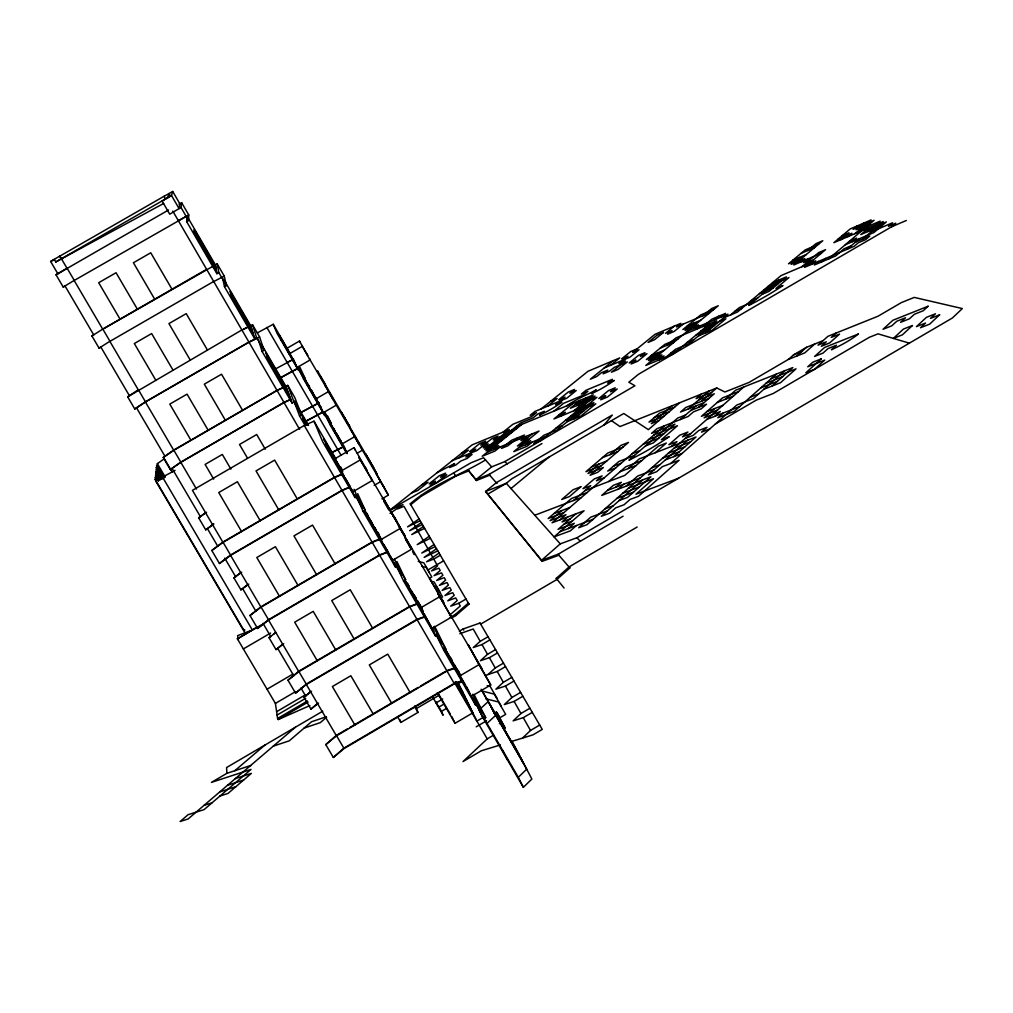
<?xml version="1.0" encoding="UTF-8"?>
<svg xmlns="http://www.w3.org/2000/svg" width="1013" height="1013" viewBox="0 0 1013 1013"><rect width="100%" height="100%" fill="white"/><g stroke="black" fill="none" stroke-linecap="round" stroke-linejoin="round"><path stroke-width="1.5" d="M188.76 214.959L74.164 280.487L102.744 329.225L217.162 263.861L218.846 272.598L216.921 273.7L186.658 221.619L188.583 220.505L188.76 214.959L181.644 202.701L179.035 204.132M186.658 221.619L186.886 217.187M244.981 632.821L155.597 480.757L157.37 463.637L164.359 458.75L172.235 472.185M188.583 220.505L180.998 207.462L181.644 202.701M169.817 194.838L169.082 193.559L167.626 197.712L171.476 195.496L179.073 208.564L179.833 203.74L172.704 191.47L171.476 195.496L162.105 201.081L169.728 214.186L180.998 207.462M604.09 424.954L612.308 415.026L496.408 482.619L485.594 491.495L542.145 561.341L558.872 555.238L569.838 567.926L556.897 579.474L480.669 624.135L480.023 623.033L463.106 628.972L459.307 631.2M475.224 702.098L482.91 717.571L523.366 787.329L531.863 779.022L512.097 741.301M523.366 787.329L518.314 777.3L526.697 769.158L481.124 689.245M522.505 738.097L530.508 730.462L539.714 725.042M529.888 708.252L520.948 713.519L513.122 720.863L523.278 717.66L532.294 712.367M493.66 735.096L487.215 738.882L463.017 761.561L481.276 750.81L500.422 744.91M520.606 692.385L511.894 697.501L504.271 704.592L514.11 701.414L522.873 696.273M487.012 723.409L495.547 715.469L488.76 702.402M487.734 702.022L479.174 709.898L481.53 713.95M511.806 677.355L503.334 682.331L495.876 689.182L505.436 686.054L513.971 681.04M487.937 674.582L495.23 667.96L503.474 663.122M495.572 649.599L487.519 654.322L480.39 660.717L489.406 657.665L497.51 652.916M556.897 579.474L556.251 578.372L569.205 566.824L637.164 527.013M772.159 385.991L792.824 367.58L735.691 390.195L725.27 399.312M836.156 333.011L831.242 337.405L839.549 334.087L829.647 342.938L821.328 346.269L826.291 341.824L818.023 345.129L827.912 336.329L878.056 316.208L901.38 302.583L914.245 297.404L962.35 308.572L952.41 317.968L576.929 537.726L560.265 543.867L541.537 560.278L542.145 561.341M488.051 636.746L480.2 641.343L473.223 647.548L481.998 644.534L489.887 639.899M784.543 370.859L753.305 398.628L736.73 405.099L670.72 463.485M814.756 344.002L804.791 352.866L788.431 359.387L748.886 382.483L724.903 391.993L716.735 387.979L619.994 426.562L611.472 420.661M776.3 374.126L734.324 411.329L717.799 417.761L723.181 413.025M796.585 356.133L806.563 347.282L822.974 340.71M673.734 456.648L696.02 436.983L639.254 458.902L628.047 468.626M347.244 728.993L336.341 735.387L325.781 744.606L333.328 757.458L343.85 748.176L454.191 683.433L462.384 680.685M788.431 359.387L793.445 354.955L806.563 347.282M642.609 479.921L601.317 516.275L609.687 513.16L615.676 507.868L624.084 504.727L630.035 499.46L638.481 496.307L679.103 460.295L662.388 466.651L656.665 471.703L648.371 474.856L687.789 440.161M714.988 416.229L720.332 411.519L704.098 417.863L714.747 408.543M743.732 387.017L586.945 524.683L578.651 527.76L590.731 517.174L607.319 510.983M576.473 525.519L570.408 530.825L554.048 536.89L584.096 510.755L552.06 522.809L664.655 425.701M617.943 489.279L623.729 484.214M455.647 668.086L446.948 671.049L336.455 735.843L325.781 744.606M626.123 486.177L637.646 476.072L654.094 469.817M671.442 446.48L676.963 441.643L668.859 444.77L679.824 435.185L687.916 432.045L682.445 436.831L690.587 433.678M568.28 528.571L574.32 523.303L558.074 529.368L576.03 513.781M615.613 487.304L621.374 482.277L613.296 485.354L601.722 495.42L650.916 476.781L627.566 497.383L619.222 500.511M655.272 452.722L666.313 443.086L658.298 446.201L624.742 475.401L585.058 490.583M698.691 407.302L714.292 393.766L698.666 399.97M449.797 617.651L455.23 614.486L468.361 603.102L468.981 604.166L455.85 615.549L451.773 617.93M567.989 516.807L562.038 521.961L570.078 518.947M608.737 481.517L625.717 466.816L641.66 460.674M680.28 419.559L696.07 405.871M701.275 401.363L716.735 387.979M326.629 717.204L320.336 722.624L304.141 728.068M701.224 394.171L696.083 398.603L711.607 392.424M449.493 615.322L460.257 606.015L458.712 603.292L450.709 606.179L457.192 600.595L455.698 597.936L447.784 600.81L454.204 595.302L452.735 592.694L444.922 595.555L451.279 590.123L449.848 587.578L442.124 590.414L448.417 585.058L447.012 582.564L439.389 585.387L445.631 580.107L444.251 577.663L436.704 580.462L442.884 575.257L441.541 572.864L434.083 575.65L440.212 570.509L438.895 568.179L431.525 570.939L437.591 565.862L433.754 559.075L426.549 561.81L439.06 553.035M559.999 519.808L565.938 514.693L550.084 520.669L561.873 510.527M688.27 408.961L708.961 391.081M573.535 500.498L590.769 485.658L582.956 488.659L594.302 478.921L602.089 475.907L596.442 480.77L604.292 477.756M496.408 482.619L496.927 483.505L489.735 475.186L476.452 480.504L475.945 479.63L491.672 466.866L504.93 461.535L634.948 385.75L628.832 382.218L638.405 374.329L891.643 226.76L895.771 223.202L888.477 226.317L892.592 222.784L870.914 232.028M679.761 402.731L648.371 429.639L623.755 413.494L511.717 478.845L506.31 483.302L487.747 494.141M310.522 691.676L303.963 697.223L310.94 709.1L317.474 703.529M318.513 703.111L310.94 709.1M599.076 464.005L587.996 473.451L603.355 467.5L597.784 472.273L590.085 475.262L628.491 442.415L620.88 445.403L610.041 454.647M862.62 239.119L883.222 221.543L833.876 242.677L850.224 228.925L871.104 219.935L854.845 233.699M295.479 727.157L188.089 818.998L180.099 821.53L188.101 814.693L204.107 809.602L251.009 769.424L211.426 782.391L226.899 773.324L250.642 765.511M672.163 405.757L651.321 423.586L658.944 420.572M852.477 241.664L856.631 238.131L849.527 241.17M868.977 227.646L860.759 234.623L882.222 225.443M234.775 770.728L264.887 745.087M847.058 249.312L859.606 238.625M867.888 231.572L880.145 221.138L858.935 230.23M828.52 258.986L874.092 220.328L853.098 229.356L857.15 225.937M818.58 261.405L814.325 265.001L835.662 255.96L844.108 248.78L851.262 245.728M847.83 236.7L851.933 233.243L837.992 239.22M864.114 222.936L856.01 229.786L870.04 223.759M303.963 697.223L311.573 691.259M821.404 262L825.658 258.404M811.54 264.406L815.782 260.822L781.048 275.587L737.337 312.105L723.51 317.917M840.841 239.701L849.033 232.787L842.094 235.763M807.538 259.087L803.334 262.62L810.261 259.657M801.802 266.761L818.643 252.617L825.582 249.654L804.525 267.381L854.25 246.26L858.442 242.677L865.659 239.612L869.838 236.042L855.441 242.17M409.493 606.496L298.721 671.252L287.971 680.204L295.543 693.12L306.268 684.104L416.963 619.348L425.067 616.423M424.32 617.132L417.128 619.715L306.357 684.522L295.543 693.12M779.377 279.829L748.746 305.457C760.573 299.493 772.02 292.922 782.973 285.527L775.945 288.49L788.962 277.549L768.145 286.362M800.637 262.038L804.841 258.518L791.14 264.38L799.51 257.403M730.411 315.018L739.325 307.585L753.191 301.747M807.792 250.502L815.997 243.652L822.784 240.727L793.774 264.963L821.416 253.161M721.129 317.069L725.587 313.359L711.962 319.095L702.984 326.528M705.377 332.998L727.992 314.182L687.245 331.314M418.268 603.71L409.657 606.85L298.81 671.67L287.971 680.204M436.54 548.704L424.143 557.378L437.793 550.857M666.225 356.956L675.544 349.244L689.283 343.534L716.634 320.792L676.026 337.848L666.921 345.332M510.983 488.557L548.704 457.268M709.796 323.666L673.088 354.119L645.813 365.427L718.28 305.749L711.633 308.572L702.857 315.79M714.292 319.943L718.761 316.233M434.058 544.475L421.788 553.047L435.286 546.577M657.272 358.754L661.932 354.905L648.447 360.527L657.728 352.891M693.968 328.491L698.451 324.78L685.054 330.428L693.994 323.071M659.4 359.792L664.072 355.93L650.511 361.565M696.21 329.377L700.705 325.654M429.246 536.257L417.204 544.627L430.424 538.27M574.143 418.8L593.922 402.566L553.959 418.951L573.497 403.073M573.814 410.809L593.276 394.905L515.63 426.942M683.041 324.173L674.152 331.441L667.58 334.214L672.05 330.567L665.516 333.328L674.392 326.085M525.506 444.783L530.584 440.655L517.377 446.011L532.496 433.741M560.556 416.242L565.469 412.253L558.885 414.95M580.056 400.363L570.357 408.264L596.948 397.324L557.34 429.791L543.905 435.248L533.737 443.542L540.461 440.832L595.112 396.108L575.219 404.301M271.243 635.885L269.015 637.684L276.017 649.612L282.678 644.192M276.017 649.612L283.703 643.762M532.154 442.086L527.051 446.252L513.768 451.621L539.068 431.057L487.266 452.191M576.954 405.555L586.654 397.64M566.951 405.77C575.903 399.059 586.603 395.311 596.264 389.802L591.478 393.715C599.481 389.967 607.154 385.662 614.271 380.432L607.635 383.18L612.384 379.305L586.134 390.195L581.373 394.057L587.907 391.36L583.121 395.247L563.621 403.313L553.959 411.126M423.497 526.418L411.734 534.573L424.624 528.355M419.091 518.897L407.543 526.874L420.18 520.745M517.947 437.667L507.906 445.783L501.448 448.417L511.489 440.313L524.43 435.02L519.428 439.072M613.334 360.603L590.313 379.217L596.72 376.532L601.367 372.771L607.8 370.087L603.153 373.835L609.623 371.138L614.258 367.377L627.262 361.932L617.993 369.479L611.472 372.202L625.35 360.919L618.867 363.642L628.022 356.196L621.577 358.906L630.668 351.549L637.101 348.839M610.586 365.313L619.715 357.918L588.047 371.252L541.271 408.821M421.269 522.619L409.619 530.685L422.383 524.519M525.95 436.413L520.935 440.478L527.482 437.806M500.042 446.974L495.002 451.038L482.213 456.243L521.948 424.333M273.472 634.087L275.688 632.289M269.015 637.684L275.536 632.808M493.635 449.595L498.662 445.555L485.936 450.747L520.492 423.041L533.155 417.812L537.992 413.924L544.361 411.291L539.524 415.178C547.413 411.493 554.947 407.226 561.974 402.11L555.555 404.769L565.102 397.071L558.72 399.717L568.179 392.094L574.548 389.435L569.838 393.247L576.232 390.575L566.748 398.248L534.965 411.43L530.166 415.292L536.472 412.671L531.648 416.546L512.793 424.346L503.056 432.133M547.602 406.188L557.112 398.54L550.793 401.173M378.71 539.423L372.037 542.044L260.936 606.825L249.97 615.499L257.593 628.465L268.508 619.728L379.546 554.959L387.561 551.857M386.801 552.528L379.685 555.289L268.559 620.108L257.593 628.465M476.452 480.504L468.664 470.918L455.888 476.085L421.294 496.231L410.759 504.664L410.265 503.816C432.412 484.455 460.687 474.97 485.518 459.965M390.03 513.325L403.022 504.626L390.587 509.615L472.096 444.897L509.324 429.537L484.632 449.316L497.282 444.137M458.446 458.104L468.386 450.203L462.245 452.722M155.812 478.668L155.052 479.2L243.93 630.428L244.665 629.845M380.698 539.017L372.176 542.36L260.987 607.18L249.97 615.499M240.701 572.636L233.914 577.866L240.942 589.857L247.716 584.59M240.942 589.857L248.742 584.146M233.914 577.866L241.727 572.193M341.014 474.515L334.417 477.288L222.949 542.082L211.793 550.477L219.441 563.507L230.559 555.048L341.951 490.267L348.561 487.519M350.511 487.038L342.065 490.545L230.597 555.377L219.441 563.507M341.546 474.603L334.518 477.554L222.974 542.398L211.793 550.477M205.55 512.73L198.649 517.795L205.715 529.837L213.743 523.873M205.715 529.837L213.616 524.265M198.649 517.795L206.576 512.249M305.04 425.371L299.544 415.912L301.456 414.798L294.77 397.476L287.743 385.383L276.98 390.347L173.767 450.089L163.232 457.458L170.323 469.538L180.821 462.131L283.982 402.389L290.718 399.312M170.323 469.538L180.821 462.359L284.045 402.579L290.427 399.666M156.85 479.947L155.255 477.237L156.015 476.705L158.408 480.77M157.838 470.437L156.243 467.727L156.977 467.208L163.334 478.25M163.232 457.458L173.755 450.316L277.043 390.524L285.945 386.422L292.073 403.047L293.985 401.933L287.743 385.383M145.454 401.819L138.363 389.726L127.663 396.843L134.78 408.986L145.454 401.819L248.919 342.065L259.581 336.898L252.528 324.755L243.209 329.314M134.78 408.986L145.429 402.009L248.957 342.217L257.783 337.937M127.663 396.843L241.879 329.959M102.807 329.086L91.917 335.961L99.084 348.155L109.936 341.229L102.807 329.086L206.627 269.319M63.224 287.059L74.253 280.386L67.086 268.179L56.032 274.802L63.224 287.059L65.035 286.008L93.74 334.91L91.917 335.961M56.032 274.802L168.538 209.995M57.842 273.763L50.65 261.493L59.83 256.048L67.01 268.28M50.65 261.493L54.297 259.404L55.791 261.962L168.057 197.497M436.704 635.721L443.707 650.143L475.667 705.187L477.718 703.972L472.868 694.26M437.249 692.689L455.065 723.282L472.881 712.823L455.103 682.218M482.91 717.571L476.882 721.117L458.129 682.825M474.021 694.399L485.696 717.698L483.632 718.913L475.236 701.958M494.04 713.393L496.395 712L499.776 717.824L505.677 714.355L498.523 701.996L485.658 698.742M476.224 726.828L486.531 720.775M499.409 723.763L501.815 722.345L496.395 712M458.712 603.292L465.98 599.038M276.612 711.683L305.078 695.019M277.106 715.051L305.673 698.324M309.877 705.592L278.233 719.534L277.6 718.458L307.433 700.996M560.265 543.867L506.31 483.302L485.594 491.495L541.537 560.278L558.264 554.162L623.084 516.212M451.418 617.183L437.705 593.225L451.418 617.183L431.943 628.579L406.58 584.248L434.134 631.466M278.233 719.534L308.066 702.072M396.273 565.52L403.567 581.031L435.691 636.341L437.755 635.138L433.716 626.87M322.729 711.202L226.583 767.525L226.899 773.324M443.707 650.143L445.758 648.94L434.666 626.287M349.979 727.397L418.128 687.422M420.864 685.826L445.403 671.429M459.522 676.076L478.959 664.68L468.361 644.977L490.735 684.991L471.324 696.387L445.771 651.752L469.196 692.082M333.328 757.458L343.964 748.645L454.394 683.838L463.106 680.939M397.818 717.153L400.895 722.434L417.976 712.418L416.457 708.53L438.616 695.526M442.732 698.983L436.109 702.87L435.565 701.604L438.781 707.137L444.137 703.997M485.303 675.456L497.218 671.48L505.525 666.605M433.412 698.59L432.868 697.324L443.112 715.254L441.453 711.379L446.619 708.34M468.664 470.918L468.171 470.07L475.945 479.63L489.228 474.312L541.955 443.58M380.457 539.929L400.021 528.52L398.426 525.481L443.681 602.684L441.82 599.202M277.6 718.458L275.397 703.415L237.422 638.848L256.454 627.427M237.422 638.848L261.936 624.552M410.227 545.842L411.911 549.033L392.373 560.442L367.175 516.415L392.462 559.847M243.361 648.94L270.585 633.049M356.31 496.218L363.211 511.552L395.513 567.153L397.577 565.95L394.361 559.138M433.754 559.075L440.351 555.225M403.567 581.031L405.631 579.816L396.931 561.544M427.587 570.18L443.618 560.822M429.563 578.296L431.829 576.967L426.321 567.483L422.041 566.381M715.229 424.118L756.344 400.084L773.198 393.513L869.331 337.304L878.043 333.847L909.37 343.154M267.039 689.207L292.858 674.114M420.091 608.18L439.591 596.771M440.199 598.316L442.554 596.936L436.818 587.021L433.83 586.261M275.397 703.415L295.771 691.499M341.698 444.175L354.537 436.73L353.714 435.185L362.35 450.228L357.222 453.204M332.112 452.305L344.116 446.328M332.378 452.355L344.141 446.505M335.088 458.661L353.98 447.683L366.795 470.057L365.503 467.537M340.634 471.336L360.248 459.927L358.957 457.407L405.339 536.535L403.756 533.534M370.821 477.87L372.202 480.542L352.6 491.951L327.592 448.227L352.955 491.837M374.164 485.392L380.571 481.669L375.924 473.033L388.372 495.116L381.964 498.839M222.974 542.398L192.445 490.33L304.267 425.485L314.005 421.167L322.666 441.719L355.12 497.611L357.196 496.408L353.993 489.317M363.211 511.552L365.288 510.349L357.665 493.66M390.587 509.615L470.779 462.903L483.53 457.724L491.672 466.866M274.865 369.289L293.567 359.184M332.682 398.413L333.391 399.73L309.472 358.83L310.067 359.995L297.189 367.44L280.956 339.203L281.411 340.254M279.93 378.014L297.328 368.529M279.968 378.14L298.645 368.061M257.315 332.897L273.244 324.287L277.018 333.239L298.265 369.872L299.62 369.087L298.43 366.465M324.78 411.962L326.097 414.735L324.742 415.52L303.571 379.014L304.926 378.229L299.937 367.314M155.597 480.757L175.11 470.387M315.55 399.097L328.402 391.638L327.718 390.322L336.253 405.187L323.4 412.633L307.091 384.256L307.686 385.535M300.152 412.823L318.88 402.819M300.646 412.722L318.892 402.984M305.204 421.522L322.615 412.114M305.255 421.661L323.957 411.696M346.446 452.925L330.035 424.637L331.39 423.852L327.706 416.102M252.528 324.755L256.504 337.418L254.58 338.519L224.468 286.692L226.393 285.577L224.253 276.068L217.162 263.861M292.073 403.047L262.101 351.448L264.013 350.346L259.581 336.898M286.894 348.333L299.455 341.064L307.711 355.436L307.142 354.322M289.3 353.854L302.191 346.408L301.633 345.319L310.067 359.995M213.692 281.475L109.873 341.381L138.325 389.904M99.084 348.155L100.895 347.117L129.461 395.804M164.093 196.243L59.653 256.238L61.147 258.784M172.704 191.47L164.055 196.332L165.537 198.89M55.791 261.962L163.675 203.436M178.301 220.669L186.949 215.997M213.705 281.576L224.253 276.068M241.917 330.111L250.73 325.793L224.012 279.803M287.11 362.35L293.567 359.324M157.154 465.562L156.433 465.891L157.167 465.372L164.347 477.819M156.243 467.727L156.964 467.398M156.395 473.046L155.66 473.375L156.407 472.843L160.358 479.807M155.255 477.237L155.989 476.908L158.383 480.972M155.052 479.2L155.799 478.87M818.694 244.146L805.132 249.97L788.532 263.785L802.157 257.96M801.017 253.402L814.591 247.577M792.71 260.316L806.323 254.478M864.874 231.129L886.312 221.948L873.978 232.496L845.361 244.703M806.044 263.203L813.008 260.24M891.643 226.76L906.344 220.492M772.476 282.754L786.303 276.891L768.956 291.44L762.004 294.378M713.912 309.345L700.629 314.98L682.889 329.542L696.21 323.919M709.518 312.966L676.494 326.946L680.913 323.324L655.006 334.303L632.568 352.511L639.038 349.789L629.934 357.196L604.191 367.998M763.815 289.997L777.667 284.134M759.446 293.631L773.324 287.768M687.358 325.869L700.667 320.26M750.671 300.975L757.61 298.05M734.881 311.295L741.795 308.383M678.191 338.773L664.807 344.382L646.395 359.488L659.818 353.892M705.289 327.414L725.916 318.766L712.304 330.111L698.489 335.885M660.235 348.13L673.632 342.521M700.755 331.175L714.482 325.426M696.197 334.948L709.948 329.2M651.03 355.69L664.452 350.093M687.017 342.559L693.892 339.697M670.897 353.094L677.76 350.245M504.436 433.463L517.061 428.258M486.987 442.554L480.757 445.112L485.696 441.174L479.491 443.732L469.601 451.608L475.806 449.063L465.828 457.015L472.071 454.457L467.056 458.471L460.814 461.016L455.761 465.043L449.544 467.575L454.596 463.561L437.185 472.628M512.147 432.196L493.242 439.984L498.155 436.046L491.913 438.616L477.072 450.468L452.292 460.636M482.036 446.505L488.291 443.935L483.328 447.911L502.271 440.136M494.572 441.351L507.222 436.16M578.714 406.808L585.387 404.073M575.574 412.101L595.783 403.82L580.93 416.039L567.394 421.547M570.623 416.14L584.083 410.645M565.659 420.205L579.132 414.71M522.442 441.896L529.027 439.224M555.656 428.398L562.38 425.663M421.877 484.784L428.056 482.277L417.736 490.482L411.544 492.989M518.871 447.467L545.538 436.666M397.729 508.843L403.984 506.335L413.063 522.417M793.445 354.955L801.587 351.701M674.595 407.15L659.425 413.19L648.991 422.104L664.186 416.077M654.221 417.635L669.416 411.607M709.113 398.261L685.725 407.53L680.495 412.038L703.921 402.769M690.841 410.417L706.58 404.187L701.338 408.758L693.436 411.873L688.156 416.457L656.905 428.752L651.549 433.349L674.962 424.168L653.372 442.858L645.509 445.923M738.54 391.562L722.484 397.906L701.389 416.343L717.521 410.024M771.146 378.685L796.041 368.846L780.529 382.711L763.827 389.271M685.573 414.975L677.748 418.052L628.972 460.206C642.976 453.33 656.437 445.543 669.238 436.679L661.286 439.781L677.494 425.713L653.955 434.932M717.255 402.478L733.336 396.134M765.98 383.269L782.555 376.735M760.776 387.878L777.364 381.357M706.707 411.696L722.826 405.365M623.096 447.024L607.889 452.988L585.945 471.678L601.203 465.739M750.291 397.185L758.585 393.93M602.444 457.623L617.664 451.671M648.548 439.591L664.224 433.463M643.128 444.264L658.817 438.148M706.846 419.407L739.68 406.593M591.478 466.968L606.724 461.029M632.188 453.71L640.026 450.658M634.518 455.419L618.854 461.497L607.711 471.083L615.537 468.057M613.296 466.271L621.121 463.245M685.105 438.49L693.285 435.324L698.755 430.512L706.973 427.321L701.515 432.146L709.784 428.942M674.05 448.189L690.499 441.858M620.095 471.691L636.05 465.549M668.479 453.09L684.94 446.758M662.869 458.015L679.356 451.697M665.452 459.813L682.04 453.469M587.173 492.521L571.484 498.51L548.147 518.542L563.899 512.591M651.562 467.943L659.792 464.802M534.775 515.25L581.399 497.497M607.521 490.368L640.115 477.997M243.93 630.428L244.69 630.137M554.035 513.49L569.762 507.538M628.541 488.152L653.486 478.718L635.949 494.23L678.583 478.237M622.704 493.28L639.304 487.012M616.828 498.434L633.454 492.179M564.089 524.139L572.18 521.113M604.976 508.843L613.283 505.728M560.126 531.61L592.985 519.365M410.835 606.002L417.584 603.533M459.826 633.695L473.236 628.997L480.2 641.343M446.758 670.631L454.938 667.858M326.211 716.786L311.485 721.763L289.3 740.807L273.269 746.15M458.079 683.205L462.093 681.876M235.307 778.617L251.376 773.375L228.014 793.432L219.948 796.028M227.558 785.24L243.639 780.023M219.77 791.9L235.852 786.708M204.031 805.36L212.059 802.79M510.729 741.731L532.99 734.856L542.259 729.398L480.023 623.033M487.164 685.687L490.178 686.447L497.142 698.464M482.074 691.018L494.293 694.12L501.359 706.302M418.204 561.392L423.839 562.848L429.284 572.244M431.158 581.221L434.108 581.969L439.781 591.782M504.93 461.535L507.146 463.878M576.929 537.726L580.284 541.271M556.251 578.372L564.089 587.996M453.621 472.906L455.888 476.085M394.07 562.544L401.351 574.675M404.58 580.056L423.168 611.054M435.729 634.138L441.351 643.496M444.555 648.839L460.611 675.557L454.318 664.604M354.55 494.496L362.502 507.766M364.098 510.425L381.61 539.625M296.657 366.25L320.792 407.036L320.146 405.669M322.742 411.215L344.825 448.531M449.443 613.473L481.846 668.517M173.767 450.089L180.821 462.131M145.429 402.009L173.755 450.316M180.821 462.359L196.484 489.076M222.949 542.082L230.559 555.048M260.936 606.825L268.508 619.728M298.721 671.252L306.268 684.104M336.341 735.387L343.85 748.176M230.597 555.377L260.987 607.18M268.559 620.108L298.81 671.67M306.357 684.522L336.455 735.843M136.59 407.948L165.043 456.407M172.134 468.5L200.447 516.757M207.513 528.786L217.694 546.134M224.747 558.15L235.7 576.828M242.74 588.806L255.998 611.396M263.013 623.35L270.8 636.633M277.803 648.561L293.77 675.772M300.962 688.017L305.749 696.184M157.37 463.637L165.334 477.212M162.789 477.528L252.364 630.023L237.65 635.594L238.017 639.596L237.397 638.545M162.397 478.605L156.8 469.07L156.053 469.589L156.774 469.26L162.384 478.807M161.384 479.086L156.597 470.944L155.85 471.476L156.584 471.146L161.371 479.288M159.408 480.2L156.217 474.755L155.458 475.287L156.192 474.958L158.585 479.048M410.265 503.816L468.981 604.166M348.865 424.954L349.599 426.321L319.969 375.519L320.577 376.684M373.696 467.917L344.496 417.85L345.23 419.217M358.159 442.352L358.982 443.897L335.531 403.807L336.253 405.187M384.484 487.911L361.502 448.62L362.35 450.228M137.426 309.269L116.064 272.725L98.692 282.703L120.091 319.234M172.906 369.948L151.633 333.568L134.324 343.546L155.622 379.926M208.235 430.36L187.05 394.146L169.791 404.111L191.001 440.326M230.901 469.133L222.316 454.444L205.107 464.423L213.705 479.111M260.214 520.745L237.397 481.719L218.745 492.546L241.601 531.572M298.101 585.539L275.397 546.703L256.808 557.517L279.55 596.366M335.81 650.029L313.207 611.371L294.682 622.185L317.322 660.843M373.341 714.216L350.84 675.734L332.378 686.548L354.905 725.017M438.616 694.044L450.152 713.861M451.684 716.508L455.065 723.282M441.453 711.379L438.236 705.858L438.781 707.137M297.391 499.13L274.65 460.105L256.023 470.906L278.816 509.944M335.164 563.937L312.523 525.089L293.96 535.89L316.638 574.738M372.759 628.427L350.232 589.769L331.72 600.57L354.297 639.228M410.176 692.613L387.751 654.132L369.302 664.933L391.765 703.402M172.058 289.325L150.747 252.781L133.412 262.747L154.748 299.291M207.437 350.017L186.227 313.637L168.93 323.603L190.178 359.97M242.664 410.43L221.543 374.215L204.309 384.168L225.443 420.382M265.267 449.202L256.707 434.514L239.511 444.479L247.311 457.838M414.874 705.808L416.457 708.53M414.887 707.137L417.976 712.418M455.23 614.486L455.85 615.549M463.106 628.972L463.751 630.073M383.231 498.092L397.083 521.999M382.699 497.535L405.339 536.535M443.681 602.684L430.424 579.537L432.196 582.88M382.825 497.927L400.008 527.558M360.248 459.927L372.202 480.542M400.021 528.52L411.911 549.033M478.959 664.68L490.735 684.991M383.775 501.27L388.878 510.071M404.681 537.321L410.341 547.286M405.555 539.423L408.353 544.044M408.657 544.779L410.214 547.451M299.62 369.087L304.926 378.229M326.097 414.735L331.39 423.852M273.244 324.287L290.44 353.93M304.875 378.811L306.433 381.496M307.99 384.18L309.547 386.865M311.105 389.549L313.448 393.588M315.005 396.273L316.562 398.957M326.287 415.71L328.617 419.737M333.264 427.765L334.822 430.436M336.379 433.121L341.039 441.149M309.421 387.169L304.812 379.242L324.742 415.52M310.953 389.815L319.386 404.352M331.124 424.586L341.824 443.036M343.356 445.669L344.876 448.303M331.048 424.726L347.18 452.798M296.125 365.06L280.069 337.114M322.083 409.809L305.951 381.724M347.18 453.064L331.745 426.182M347.18 453.634L333.15 429.157L333.859 430.664M501.815 722.345L505.259 728.271L497.649 713.772M481.884 690.562L519.238 754.926M490.988 706.694L521.682 759.598M493.255 711.05L524.177 764.346M266.837 327.414L341.102 455.356M314.005 421.167L335.797 458.674M340.457 466.714L342.014 469.399M357.196 496.408L365.288 510.349M397.577 565.95L405.631 579.816M437.755 635.138L445.758 648.94M477.718 703.972L485.696 717.698M342.774 471.893L323.54 438.768L342.356 471.779M366.719 513.135L368.301 515.858M377.811 532.23L379.394 534.953M407.302 583.019L408.885 585.742M414.393 595.239L416.216 598.366M417.546 600.671L422.282 608.813M450.823 657.956L452.38 660.666M457.876 670.112L459.497 672.911M364.781 510.413L367.099 514.389M368.643 517.048L372.493 523.683M374.81 527.672L376.355 530.331M377.9 532.99L379.444 535.636M407.327 583.665L408.91 586.4M411.291 590.503L416.052 598.708M417.647 601.443L421.611 608.281M445.631 649.637L451.165 659.159M341.925 471.665L325.54 443.428L343.863 475.616M381.622 540.03L364.541 510.59L381.508 540.436M404.896 580.094L421.129 608.053M445.036 649.232L460.421 675.734M345.433 478.326L350.156 486.455M383.851 544.488L388.549 552.566M404.947 580.816L422.864 611.662M424.422 614.347L435.691 636.341M443.859 647.814L465.549 685.181M483.087 716.647L518.314 777.3M187.734 217.352L215.364 264.899L216.921 273.7M261.696 344.673L285.945 386.422M294.53 401.186L296.86 405.213M298.417 407.897L308.547 425.321M215.693 266.761L194.091 229.596L215.858 267.711M251.541 328.491L230.052 291.491L251.958 329.858M287.249 389.929L265.849 353.094L287.907 391.727M307.787 425.295L301.481 414.431L307.002 424.599M457.142 682.382L463.346 693.057M218.846 272.598L226.393 285.577M256.504 337.418L264.013 350.346M293.985 401.933L301.456 414.798M456.61 682.129L465.195 696.906M216.022 268.673L194.129 230.989L216.2 269.648M252.389 331.251L230.584 293.745L252.807 332.669M288.578 393.551L266.875 356.209L289.249 395.399M306.863 425.029L303.001 418.382L306.116 424.409M456.078 681.863L467.082 700.806M455.533 681.597L468.981 704.757M216.377 270.648L194.167 232.42L216.554 271.649M253.25 334.1L231.141 296.062L253.681 335.556M289.946 397.261L267.951 359.4L290.642 399.16M306.141 425.143L304.571 422.446L305.382 424.523M455.419 682.078L470.918 708.758M454.723 682.977L487.215 738.882M304.267 425.485L341.951 490.267M342.065 490.545L379.546 554.959M379.685 555.289L416.963 619.348M417.128 619.715L454.191 683.433M172.792 211.122L283.982 402.389M284.045 402.579L299.582 429.297M420.813 495.395L421.294 496.231M349.599 426.321L341.66 412.506L342.356 413.823M333.391 399.73L325.034 385.193L325.692 386.459M358.982 443.897L350.523 429.183L351.308 430.664M380.571 481.669L388.372 495.116M489.228 474.312L489.735 475.186M569.205 566.824L569.838 567.926M558.264 554.162L558.872 555.238M414.114 524.278L415.178 526.178M416.254 528.077L417.343 530.014M418.445 531.952L422.94 539.929M424.105 541.968L427.625 548.223M428.828 550.35L430.044 552.503M431.272 554.668L432.5 556.859M481.998 644.534L487.519 654.322M489.406 657.665L495.23 667.96M497.218 671.48L503.334 682.331M505.436 686.054L511.894 697.501M514.11 701.414L520.948 713.519M523.278 717.66L530.508 730.462M324.806 383.421L325.426 384.611L317.576 370.948L318.171 372.075M394.26 516.592L401.996 531.356M406.086 539.157L411.151 548.831M412.532 551.465L414.216 554.655M392.297 513.768L393.791 516.63M299.455 341.064L300 342.115M353.98 447.683L355.196 450.051M502.676 750.38L507.5 760.003M473.248 697.97L474.844 701.173M466.512 686.649L475.667 705.187M325.173 414.292L330.035 424.637M390.841 557.15L395.513 567.153M299.696 370.416L303.571 379.014M295.087 362.73L279.195 335.062L298.265 369.872M351.372 489.178L355.12 497.611M294.074 401.414L299.544 415.912M399.97 719.8L400.895 722.434M258.264 339.444L262.101 351.448M250.73 325.793L254.58 338.519M222.733 278.474L224.468 286.692M939.621 314.802L929.655 324.147L920.513 327.743L925.527 323.058L916.436 326.629L926.401 317.36L935.455 313.777L930.504 318.399L939.621 314.802M912.409 325.54L902.368 334.86L893.365 338.405L903.431 329.073L912.409 325.54M928.098 306.243L923.223 310.75L914.346 314.283L909.421 318.816L900.582 322.324L905.508 317.791L896.72 321.286L891.782 325.819L883.032 329.288L892.909 320.247L928.098 306.243M858.442 333.961C850.211 340.457 840.98 345.357 831.445 349.751L836.472 345.218L828.039 348.573L822.999 353.094L814.604 356.424L824.658 347.408L858.442 333.961M821.315 358.868L805.892 372.746L814.439 369.39L824.721 360.109L807.728 366.807L812.844 362.211L821.315 358.868M580.88 486.759L569.458 496.547L561.721 499.51L573.155 489.722L580.88 486.759M605.571 395.779L600.684 399.793L607.483 397.007L617.196 389.005L610.421 391.79L615.258 387.814L608.509 390.587L598.81 398.552L605.571 395.779M635.759 360.21L631.124 363.996L637.734 361.236L646.965 353.689L640.368 356.449L644.952 352.701L638.393 355.449L629.187 362.958L635.759 360.21M663.464 332.454L654.537 339.722L648.054 342.457L657.006 335.189L663.464 332.454M435.349 481.327L430.183 485.442L436.438 482.91L446.746 474.679L440.49 477.224L445.606 473.147L439.376 475.679L429.107 483.847L435.349 481.327M372.86 466.347L365.668 453.938L377.153 474.325L372.86 466.347"/></g></svg>
